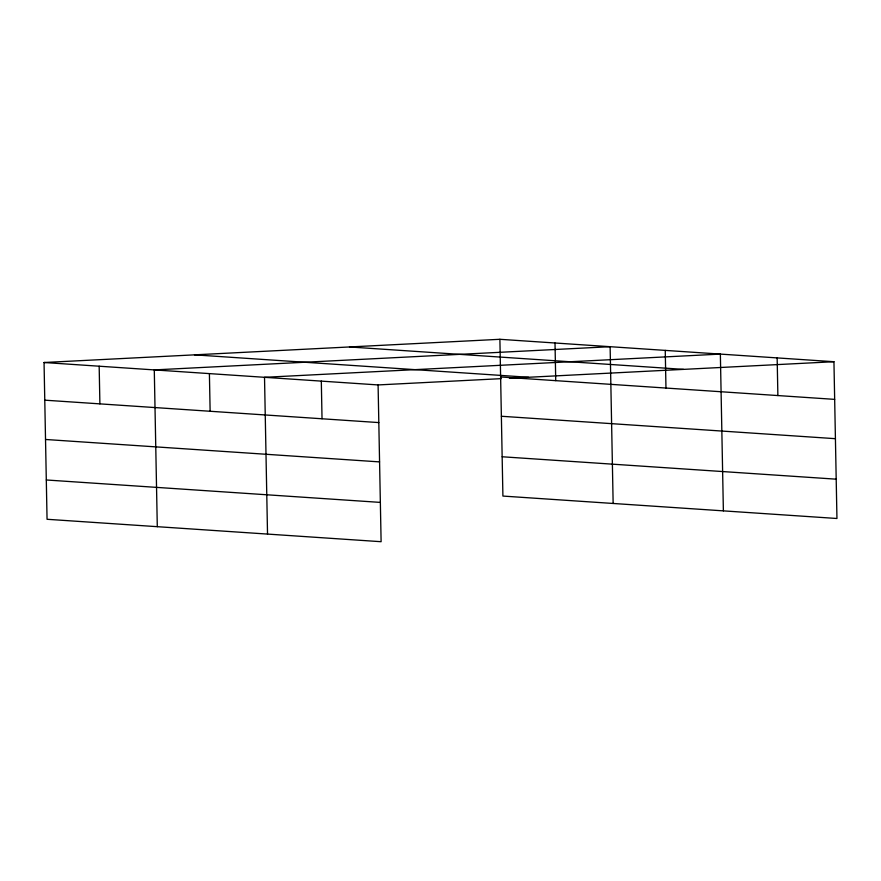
<?xml version="1.0" encoding="UTF-8"?>
<svg xmlns="http://www.w3.org/2000/svg" width="881" height="881" viewBox="0 0 881 881"><rect width="100%" height="100%" fill="white"/><g stroke="black" fill="none" stroke-linecap="round" stroke-linejoin="round"><path stroke-width="1.32" d="M44.05 362.509L378.092 384.931L381.11 541.705L47.056 519.283L44.05 362.509L499.89 339.295L833.944 361.717L836.95 518.491L502.908 496.069L499.89 339.295M378.092 384.931L501.179 378.654M509.383 378.246L833.944 361.717M349.471 346.96L683.513 369.37M194.481 354.845L528.523 377.266M500.617 376.958L834.659 399.368M501.377 416.261L835.419 438.683M44.777 400.172L378.819 422.583M502.148 456.765L836.19 479.176M45.526 439.476L379.568 461.897M46.308 479.98L380.35 502.401M777.152 357.906L777.879 395.558M723.378 510.87L720.361 354.096L264.52 377.31L267.527 534.084M665.243 350.396L665.97 388.047M613.143 503.469L610.126 346.696L154.285 369.91L157.292 526.684M555.008 342.995L555.735 380.658M321.312 381.121L322.028 418.772M209.403 373.61L210.13 411.273M99.168 366.21L99.894 403.872"/></g></svg>
